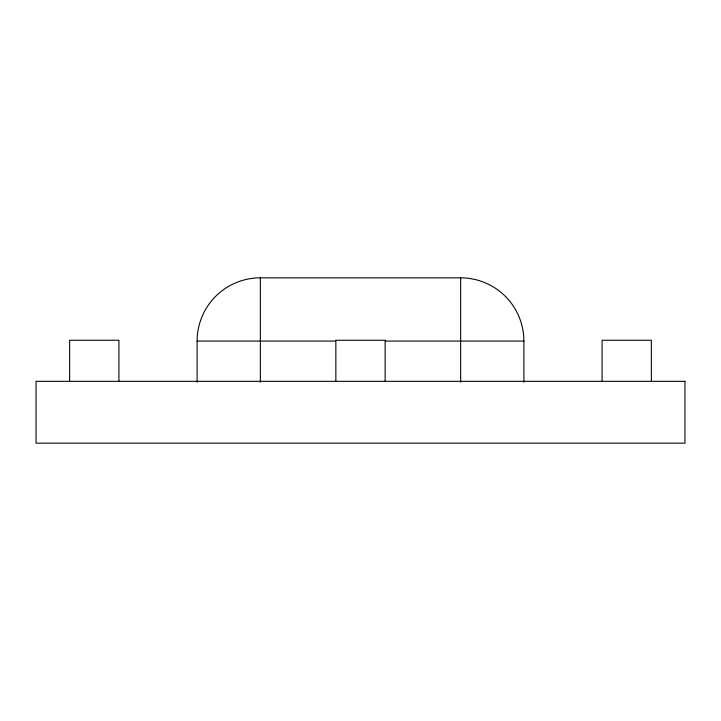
<?xml version="1.0" encoding="UTF-8"?>
<svg xmlns="http://www.w3.org/2000/svg" width="721" height="721" viewBox="0 0 721 721"><rect width="100%" height="100%" fill="white"/><g stroke="black" fill="none" stroke-linecap="round" stroke-linejoin="round"><path stroke-width="1.08" d="M197.112 382.256L197.112 341.078A63.25 63.25 0 0 1 260.353 277.837L460.647 277.837A63.25 63.25 0 0 1 523.888 341.078L523.888 382.256M197.13 341.078L335.463 341.078M385.537 341.078L523.87 341.078M651.36 381.328L651.36 340.258L602.08 340.258L602.08 381.328M460.647 277.837L460.647 382.256M385.14 381.328L385.14 340.258L335.86 340.258L335.86 381.328M260.353 277.837L260.353 382.256M118.92 381.328L118.92 340.258L69.64 340.258L69.64 381.328M684.95 381.328L36.05 381.328L36.05 443.163L684.95 443.163L684.95 381.328"/></g></svg>
